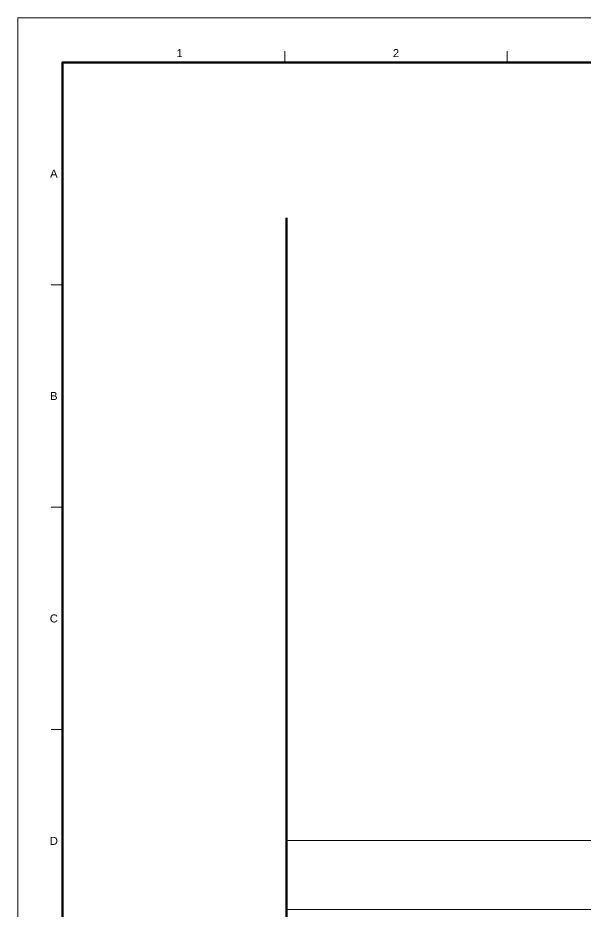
# Model space of a CAD drawing. Header units: millimetres. Extents: x -319 to 522, y -48 to 546.
# Drawn here: x -319 to -191.5, y 345.6 to 546.4 of the extents above; entities that cross this region are included whole.
import ezdxf
from ezdxf.enums import TextEntityAlignment as Align

# ---------------------------------------------------------------- set-up
doc = ezdxf.new("R2010")
doc.units = ezdxf.units.MM
doc.header["$LTSCALE"] = 2
doc.layers.get('0').update_dxf_attribs({"color": 2, "true_color": 0xffff00})
for name, color, linetype, lineweight, true_color in [('010', 178, 'Continuous', 9, 0x000000), ('018', 178, 'Continuous', 18, 0x000000), ('050', 178, 'Continuous', 50, 0x000000), ('1_10front ... 013', 178, 'Continuous', 13, 0x000000), ('1_10front ... 050', 178, 'Continuous', 50, 0x000000)]:
    doc.layers.add(name, color=color, linetype=linetype, lineweight=lineweight, true_color=true_color)
doc.layers.add('G-ANNO-TEXT', color=178, linetype='Continuous', true_color=0x000000)
doc.styles.add('textstyle32', font='')
doc.styles.add('textstyle34', font='')
doc.styles.add('textstyle46', font='')
doc.styles.add('textstyle49', font='')
doc.styles.add('textstyle51', font='')
doc.styles.add('textstyle53', font='')
doc.styles.get('textstyle32').set_extended_font_data('Arial [Mono]')
doc.styles.get('textstyle34').set_extended_font_data('Arial [Mono]')
doc.styles.get('textstyle46').set_extended_font_data('Arial [Mono]')
doc.styles.get('textstyle49').set_extended_font_data('Arial [Mono]')
doc.styles.get('textstyle51').set_extended_font_data('Arial [Mono]')
doc.styles.get('textstyle53').set_extended_font_data('Arial [Mono]')

# ---------------------------------------------------------------- blocks, each defined once
blk = doc.blocks.new('title_block')
at = {"layer": '010', "color": 7, "true_color": 0xffffff}
blk.add_lwpolyline([(0, 594), (0, 0), (-841, 0), (-841, 594)], close=True, dxfattribs=at)
at = {"layer": '018', "color": 7, "true_color": 0xffffff}
for points in [[(-781, 586.5), (-781, 584)], [(-731, 586.5), (-731, 584)], [(-833.5, 534), (-831, 534)], [(-833.5, 484), (-831, 484)], [(-833.5, 434), (-831, 434)]]:
    blk.add_lwpolyline(points, dxfattribs=at)
at = {"layer": '050', "color": 7, "true_color": 0xffffff}
blk.add_lwpolyline([(-10, 584), (-10, 10), (-831, 10), (-831, 584)], close=True, dxfattribs=at)
at = {"layer": 'G-ANNO-TEXT'}
for s, style, p in [('1', 'textstyle34', (-804.65, 586.07)), ('2', 'textstyle32', (-756, 586.07)), ('A', 'textstyle53', (-832.91, 559)), ('B', 'textstyle51', (-832.91, 509)), ('C', 'textstyle49', (-832.91, 459)), ('D', 'textstyle46', (-832.91, 409))]:
    blk.add_text(s, height=1.8, dxfattribs=dict(at, style=style)).set_placement(p, align=Align.MIDDLE_CENTER)

msp = doc.modelspace()

# ---------------------------------------------------------------- linework, layer by layer
at = {"layer": '1_10front ... 013', "color": 0}
for p, q in [((-258.6, 361.5), (-188.1, 361.5)), ((-258.6, 346), (-187.85, 346))]:
    msp.add_line(p, q, dxfattribs=at)
at = {"layer": '1_10front ... 050', "color": 0}
msp.add_line((-258.6, 501.5), (-258.6, 306), dxfattribs=at)

# ---------------------------------------------------------------- block references
msp.add_blockref('title_block', (522.02, -47.57))

doc.saveas('drawing.dxf')
